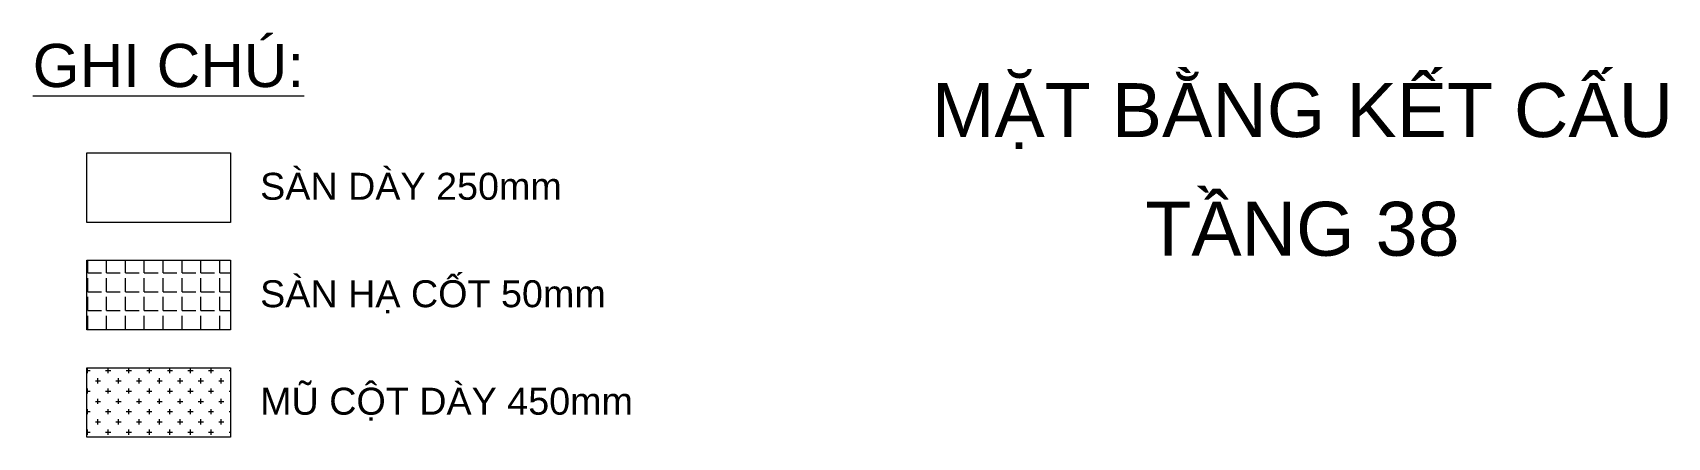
# Model space of a CAD drawing. Header units: millimetres. Extents: x 5400 to 3023951, y -127214 to 225084.
# Drawn here: x 2993666 to 3023951, y 6382 to 13884 of the extents above; entities that cross this region are included whole.
import ezdxf
from ezdxf.enums import TextEntityAlignment as Align

# ---------------------------------------------------------------- set-up
doc = ezdxf.new("R2010")
doc.units = ezdxf.units.MM
doc.header["$LTSCALE"] = 100
doc.layers.add('ccu12-Tencaukien', color=9, linetype='Continuous', lineweight=15)
doc.layers.add('ccu12-Text', color=31, linetype='Continuous')
doc.styles.add('Arial', font='arial.ttf', dxfattribs={"width": 0.7})

msp = doc.modelspace()

# ---------------------------------------------------------------- hatches: boundary and pattern name
at = {"layer": 'ccu12-Tencaukien', "ltscale": 20}
h = msp.add_hatch(dxfattribs=at)
h.set_pattern_fill('ANGLE', color=250, scale=50)
h.set_pattern_definition([(0, (1009200, 0), (0, 349.25), [254, -95.25]), (90, (1009200, 0), (-349.25, 2e-14), [254, -95.25])])
h.paths.add_polyline_path([(2994671.5, 9663.6), (2997331.5, 9663.6), (2997331.5, 8373.6), (2994671.5, 8373.6)])
at = {"layer": 'ccu12-Tencaukien', "ltscale": 0.5}
h = msp.add_hatch(dxfattribs=at)
h.set_pattern_fill('CROSS', color=250, scale=30)
h.set_pattern_definition([(0, (336400, 0), (190.5, 190.5), [95.25, -285.75]), (90, (336447.62, -47.62), (-190.5, 190.5), [95.25, -285.75])])
h.paths.add_polyline_path([(2994671.5, 7671.5), (2997331.5, 7671.5), (2997331.5, 6381.5), (2994671.5, 6381.5)])

# ---------------------------------------------------------------- linework, layer by layer
at = {"layer": 'ccu12-Tencaukien', "color": 0, "ltscale": 20}
for points in [[(2994671.5, 11655.7), (2997331.5, 11655.7), (2997331.5, 10365.7), (2994671.5, 10365.7)], [(2994671.5, 9663.6), (2997331.5, 9663.6), (2997331.5, 8373.6), (2994671.5, 8373.6)], [(2994671.5, 7671.5), (2997331.5, 7671.5), (2997331.5, 6381.5), (2994671.5, 6381.5)]]:
    msp.add_lwpolyline(points, close=True, dxfattribs=at)

# ---------------------------------------------------------------- texts
at = {"layer": 'ccu12-Tencaukien', "color": 31, "style": 'Arial'}
msp.add_text('%%uGHI CHÚ:', height=800, dxfattribs=at).set_placement((2996180.7, 12875.7), align=Align.CENTER)
msp.add_text('%%uGHI CHÚ:', height=800, dxfattribs=at).set_placement((2996180.7, 12875.7), align=Align.CENTER)
for s, p in [('SÀN DÀY 250mm', (2997880, 10785.7)), ('SÀN HẠ CỐT 50mm', (2997880, 8793.6)), ('MŨ CỘT DÀY 450mm', (2997880, 6801.5))]:
    msp.add_text(s, height=500, dxfattribs=at).set_placement(p)
at = {"layer": 'ccu12-Text', "color": 31, "style": 'Arial'}
for s, p in [('MẶT BẰNG KẾT CẤU', (3017190, 12448.1)), ('TẦNG 38', (3017190, 10248.1))]:
    msp.add_text(s, height=1000, dxfattribs=at).set_placement(p, align=Align.MIDDLE_CENTER)

doc.saveas('drawing.dxf')
